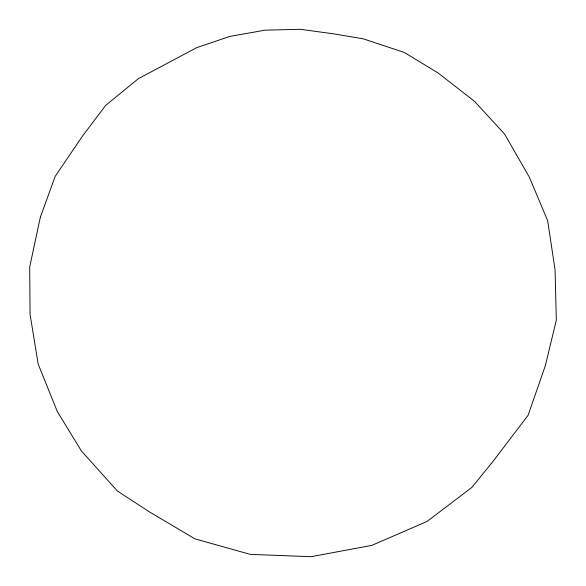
<?xml version="1.0" encoding="UTF-8"?>
<svg xmlns="http://www.w3.org/2000/svg" width="586" height="586" viewBox="0 0 586 586"><rect width="100%" height="100%" fill="white"/><g stroke="black" fill="none" stroke-linecap="round" stroke-linejoin="round"><path stroke-width="0.88" d="M40.309 217.369L29.681 267.062L30.069 314.345L38.163 364.038L57.274 411.482L81.41 450.978L117.42 491.061L149.789 512.091L194.948 538.856L250.229 554.363L311.049 556.7L371.861 545.361L427.069 521.445L471.84 487.435L492.643 461.885L528.103 415.262L545.31 365.752L556.319 320.198L555.074 269.963L547.654 220.629L529.261 177.038L504.612 134.106L474.675 101.488L438.16 73.016L404.281 52.447L363.357 38.852L333.998 33.9L300.464 29.3L265.128 30.164L229.91 36.391L196.713 47.642L138.296 78.714L105.59 105.465L82.304 136.362L55.128 176.437L40.309 217.369"/></g></svg>
